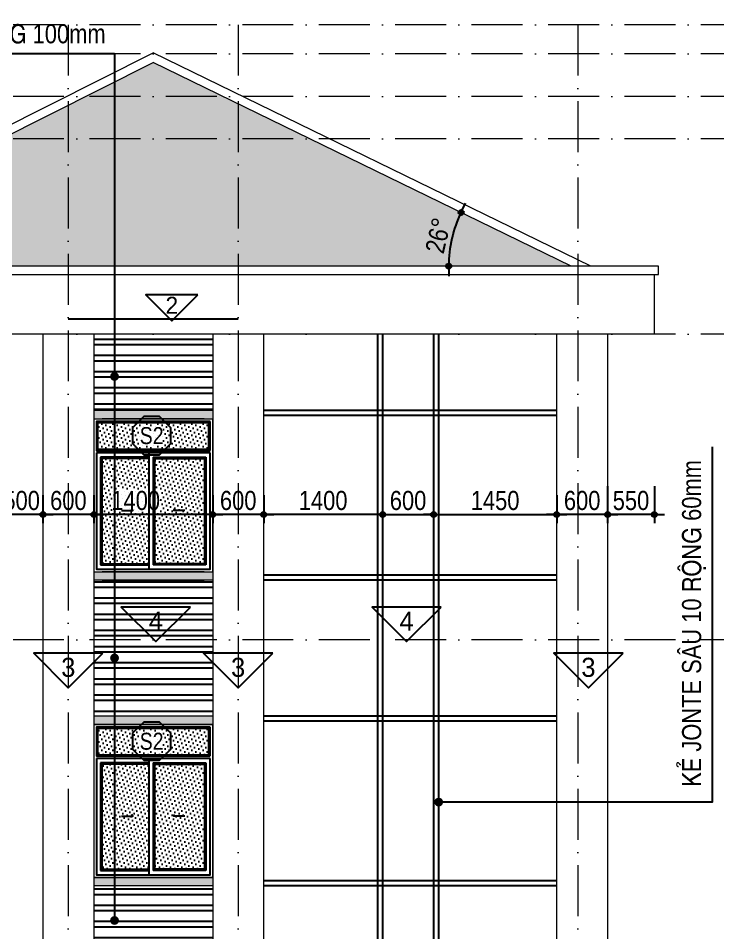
# Model space of a CAD drawing. Extents: x -1107188 to -523840, y 39692 to 514392.
# Drawn here: x -1040312 to -1032077, y 413150 to 423921 of the extents above; entities that cross this region are included whole.
import ezdxf
from ezdxf.enums import TextEntityAlignment as Align

# ---------------------------------------------------------------- set-up
doc = ezdxf.new("R2010")
doc.units = 0
doc.linetypes.add('ACAD_ISO10W100', pattern=[18, 12, -3, 0, -3])
doc.layers.get('DEFPOINTS').update_dxf_attribs({"linetype": 'CONTINUOUS'})
for name, color, linetype in [('DIM', 1, 'CONTINUOUS'), ('DOOR', 20, 'CONTINUOUS'), ('HACTH', 8, 'CONTINUOUS'), ('HATCH', 8, 'CONTINUOUS'), ('HATCHNGOI', 22, 'CONTINUOUS'), ('KINH 1', 142, 'CONTINUOUS'), ('TAGS', 60, 'CONTINUOUS'), ('TEXT', 7, 'CONTINUOUS')]:
    doc.layers.add(name, color=color, linetype=linetype)
doc.layers.add('NET-THAY', color=2, linetype='CONTINUOUS', lineweight=13)
doc.layers.add('TRUC', color=24, linetype='CONTINUOUS', lineweight=0)
doc.styles.add('1', font='', dxfattribs={"height": 250})
doc.styles.add('AVO', font='')
doc.styles.add('HEL-CONDENSE', font='')
doc.styles.add('VNI-HELVE-CONDENSEN', font='')
doc.styles.get('1').set_extended_font_data('VNI-Helve-Condense')
doc.styles.get('AVO').set_extended_font_data('VNI-Avo')
doc.styles.get('HEL-CONDENSE').set_extended_font_data('VNI-Helve-Condense')
doc.styles.get('VNI-HELVE-CONDENSEN').set_extended_font_data('VNI-Helve-Condense')
doc.dimstyles.new('D100', dxfattribs={"dimtxt": 225, "dimasz": 1.2, "dimexe": 100, "dimexo": 0, "dimgap": 50, "dimtad": 1, "dimdec": 0, "dimzin": 13, "dimdsep": 46, "dimtxsty": 'HEL-CONDENSE', "dimblk": 'D50', "dimcen": 0, "dimclrd": 1, "dimclre": 1, "dimclrt": 7, "dimadec": 0, "dimazin": 0, "dimtfac": 1, "dimtdec": 0, "dimtmove": 0, "dimatfit": 3, "dimldrblk": 'D50', "dimfxl": 1, "dimtolj": 1, "dimtzin": 13, "dimarcsym": 0})
pattern_1 = [(37.5, (-2374848.537, 181745.745), (-1.2000235, 36.7059928), [0, -28.956, 0, -32.385, 0, -30.95625]), (7.5, (-2374848.537, 181745.745), (33.7142462, 53.7618825), [0, -15.621, 0, -26.0985, 0, -10.00125]), (327.5, (-2374871.97, 181745.745), (59.3244278, 0.10778885), [0, -9.525, 0, -34.29, 0, -44.7675]), (317.5, (-2374871.97, 181745.745), (57.266734, 16.7196992), [0, -4.7625, 0, -22.479, 0, -25.7175])]

# ---------------------------------------------------------------- blocks, each defined once
blk = doc.blocks.new('KH-CUADI')
at = {"layer": 'TAGS'}
blk.add_lwpolyline([(-124, 300), (-300, 124), (-300, -124), (-124, -300), (124, -300), (300, -124), (300, 124), (124, 300)], close=True, dxfattribs=at)
at = {"layer": 'TAGS', "style": 'VNI-HELVE-CONDENSEN'}
blk.add_attdef('D', text='', height=300, dxfattribs=at).set_placement((0, 0), align=Align.MIDDLE)
blk = doc.blocks.new('A$C204D7F7F')
at = {"layer": 'KINH 1'}
h = blk.add_hatch(dxfattribs=at)
h.set_pattern_fill('DOTS', color=256, scale=750, angle=45, style=0)
h.set_pattern_definition([(45, (0, 0), (-16.5728, 49.71845), [0, -46.875])])
h.paths.add_polyline_path([(3435, 1266), (2125, 1266), (2125, 956), (3435, 956)])
h.paths.add_polyline_path([(3385, 846), (2795, 846), (2795, -394), (3385, -394)])
h.paths.add_polyline_path([(2730, 846), (2175, 846), (2175, -394), (2730, -394)])
at = {"layer": 'DOOR'}
for p, q in [((3450, 941), (3450, 1281)), ((3450, 911), (2110, 911)), ((2730, 911), (2730, -459)), ((2730, 861), (2160, 861)), ((2160, 861), (2160, -409)), ((2780, 861), (2780, -409)), ((2780, 861), (3400, 861)), ((3400, 861), (3400, -409)), ((2160, -409), (2730, -409)), ((3400, -409), (2780, -409))]:
    blk.add_line(p, q, dxfattribs=at)
at = {"layer": 'DOOR', "color": 8}
for p, q in [((2730, 846), (2175, 846)), ((2175, 846), (2175, -394)), ((2795, 846), (2795, -394)), ((2795, 846), (3385, 846)), ((3385, 846), (3385, -394)), ((2175, -394), (2730, -394)), ((3385, -394), (2795, -394))]:
    blk.add_line(p, q, dxfattribs=at)
at = {"layer": 'DOOR'}
for points in [[(3450, 1281), (2110, 1281), (2110, 941), (3450, 941)], [(2110, 911), (2110, -459), (3450, -459), (3450, 911)], [(2408, 231), (2538, 231), (2525, 252)], [(3152, 231), (3022, 231), (3035, 252)]]:
    blk.add_lwpolyline(points, dxfattribs=at)
at = {"layer": 'DOOR', "color": 8}
blk.add_lwpolyline([(3435, 956), (3435, 1266), (2125, 1266), (2125, 956), (3435, 956)], close=True, dxfattribs=at)
at = {"layer": 'NET-THAY'}
for p, q in [((2080, 1311), (3480, 1311)), ((3480, -489), (3480, 1311)), ((2080, -489), (3480, -489))]:
    blk.add_line(p, q, dxfattribs=at)
blk.add_lwpolyline([(2080, 1311), (2080, -489)], dxfattribs=at)
at = {"layer": 'TAGS', "linetype": 'Continuous'}
ref = blk.add_blockref('KH-CUADI', (2761, 1115), dxfattribs=dict(at, xscale=0.75, yscale=0.75, zscale=0.75, rotation=180))
ref.add_attrib('D', 'S2', dxfattribs={"color": 7, "height": 200, "style": 'VNI-HELVE-CONDENSEN'}).set_placement((2761, 1115), align=Align.MIDDLE)
blk = doc.blocks.new('D50')
at = {"layer": 'DIM'}
blk.add_hatch(color=256, dxfattribs=at).paths.add_polyline_path([(25, 0, 1), (-25, 0, 1)])
blk.add_line((25, 0), (100, 0), dxfattribs=at)
blk.add_circle((0, 0), 25, dxfattribs=at)
blk = doc.blocks.new('*D938')
at = {"layer": 'DEFPOINTS', "color": 0, "linetype": 'Continuous', "transparency": 16777216}
for p in [(-1033373, 418408), (-1032823, 418411), (-1033373, 418075)]:
    blk.add_point(p, dxfattribs=at)
at = {"layer": 'DIM', "color": 1, "linetype": 'Continuous', "lineweight": -2, "transparency": 16777216}
for p, q in [((-1033373, 418408), (-1033373, 417975)), ((-1032823, 418411), (-1032823, 417975)), ((-1032825, 418075), (-1033372, 418075))]:
    blk.add_line(p, q, dxfattribs=at)
at = {"layer": 'DIM', "color": 1, "linetype": 'Continuous', "lineweight": -2, "transparency": 16777216, "xscale": 1.199999999999999, "yscale": 1.199999999999999, "zscale": 1.199999999999999, "rotation": 180}
blk.add_blockref('D50', (-1033373, 418075), dxfattribs=at)
at = {"layer": 'DIM', "color": 1, "linetype": 'Continuous', "lineweight": -2, "transparency": 16777216, "xscale": 1.199999999999999, "yscale": 1.199999999999999, "zscale": 1.199999999999999}
blk.add_blockref('D50', (-1032823, 418075), dxfattribs=at)
at = {"layer": 'DIM', "color": 7, "linetype": 'Continuous', "transparency": 16777216, "insert": (-1033098, 418240), "char_height": 225, "attachment_point": 5, "style": 'HEL-CONDENSE'}
blk.add_mtext('\\A1;550', dxfattribs=at)
blk = doc.blocks.new('*D939')
at = {"layer": 'DEFPOINTS', "color": 0, "linetype": 'Continuous', "transparency": 16777216}
for p in [(-1033373, 418408), (-1033973, 418197), (-1033973, 418075)]:
    blk.add_point(p, dxfattribs=at)
at = {"layer": 'DIM', "color": 1, "linetype": 'Continuous', "lineweight": -2, "transparency": 16777216}
for p, q in [((-1033373, 418408), (-1033373, 417975)), ((-1033973, 418197), (-1033973, 417975)), ((-1033375, 418075), (-1033972, 418075))]:
    blk.add_line(p, q, dxfattribs=at)
at = {"layer": 'DIM', "color": 1, "linetype": 'Continuous', "lineweight": -2, "transparency": 16777216, "xscale": 1.199999999999999, "yscale": 1.199999999999999, "zscale": 1.199999999999999, "rotation": 180}
blk.add_blockref('D50', (-1033973, 418075), dxfattribs=at)
at = {"layer": 'DIM', "color": 1, "linetype": 'Continuous', "lineweight": -2, "transparency": 16777216, "xscale": 1.199999999999999, "yscale": 1.199999999999999, "zscale": 1.199999999999999}
blk.add_blockref('D50', (-1033373, 418075), dxfattribs=at)
at = {"layer": 'DIM', "color": 7, "linetype": 'Continuous', "transparency": 16777216, "insert": (-1033673, 418240), "char_height": 225, "attachment_point": 5, "style": 'HEL-CONDENSE'}
blk.add_mtext('\\A1;600', dxfattribs=at)
blk = doc.blocks.new('*D940')
at = {"layer": 'DEFPOINTS', "color": 0, "linetype": 'Continuous', "transparency": 16777216}
for p in [(-1037423, 418302), (-1036023, 418302), (-1037423, 418075)]:
    blk.add_point(p, dxfattribs=at)
at = {"layer": 'DIM', "color": 1, "linetype": 'Continuous', "lineweight": -2, "transparency": 16777216}
for p, q in [((-1037423, 418302), (-1037423, 417975)), ((-1036023, 418302), (-1036023, 417975)), ((-1036025, 418075), (-1037422, 418075))]:
    blk.add_line(p, q, dxfattribs=at)
at = {"layer": 'DIM', "color": 1, "linetype": 'Continuous', "lineweight": -2, "transparency": 16777216, "xscale": 1.199999999999999, "yscale": 1.199999999999999, "zscale": 1.199999999999999, "rotation": 180}
blk.add_blockref('D50', (-1037423, 418075), dxfattribs=at)
at = {"layer": 'DIM', "color": 1, "linetype": 'Continuous', "lineweight": -2, "transparency": 16777216, "xscale": 1.199999999999999, "yscale": 1.199999999999999, "zscale": 1.199999999999999}
blk.add_blockref('D50', (-1036023, 418075), dxfattribs=at)
at = {"layer": 'DIM', "color": 7, "linetype": 'Continuous', "transparency": 16777216, "insert": (-1036723, 418240), "char_height": 225, "attachment_point": 5, "style": 'HEL-CONDENSE'}
blk.add_mtext('\\A1;1400', dxfattribs=at)
blk = doc.blocks.new('*D941')
at = {"layer": 'DEFPOINTS', "color": 0, "linetype": 'Continuous', "transparency": 16777216}
for p in [(-1038023, 418302), (-1037423, 418302), (-1038023, 418075)]:
    blk.add_point(p, dxfattribs=at)
at = {"layer": 'DIM', "color": 1, "linetype": 'Continuous', "lineweight": -2, "transparency": 16777216}
for p, q in [((-1038023, 418302), (-1038023, 417975)), ((-1037423, 418302), (-1037423, 417975)), ((-1037425, 418075), (-1038022, 418075))]:
    blk.add_line(p, q, dxfattribs=at)
at = {"layer": 'DIM', "color": 1, "linetype": 'Continuous', "lineweight": -2, "transparency": 16777216, "xscale": 1.199999999999999, "yscale": 1.199999999999999, "zscale": 1.199999999999999, "rotation": 180}
blk.add_blockref('D50', (-1038023, 418075), dxfattribs=at)
at = {"layer": 'DIM', "color": 1, "linetype": 'Continuous', "lineweight": -2, "transparency": 16777216, "xscale": 1.199999999999999, "yscale": 1.199999999999999, "zscale": 1.199999999999999}
blk.add_blockref('D50', (-1037423, 418075), dxfattribs=at)
at = {"layer": 'DIM', "color": 7, "linetype": 'Continuous', "transparency": 16777216, "insert": (-1037723, 418240), "char_height": 225, "attachment_point": 5, "style": 'HEL-CONDENSE'}
blk.add_mtext('\\A1;600', dxfattribs=at)
blk = doc.blocks.new('*D942')
at = {"layer": 'DEFPOINTS', "color": 0, "linetype": 'Continuous', "transparency": 16777216}
for p in [(-1039423, 418302), (-1038023, 418302), (-1039423, 418075)]:
    blk.add_point(p, dxfattribs=at)
at = {"layer": 'DIM', "color": 1, "linetype": 'Continuous', "lineweight": -2, "transparency": 16777216}
for p, q in [((-1039423, 418302), (-1039423, 417975)), ((-1038023, 418302), (-1038023, 417975)), ((-1038025, 418075), (-1039422, 418075))]:
    blk.add_line(p, q, dxfattribs=at)
at = {"layer": 'DIM', "color": 1, "linetype": 'Continuous', "lineweight": -2, "transparency": 16777216, "xscale": 1.199999999999999, "yscale": 1.199999999999999, "zscale": 1.199999999999999, "rotation": 180}
blk.add_blockref('D50', (-1039423, 418075), dxfattribs=at)
at = {"layer": 'DIM', "color": 1, "linetype": 'Continuous', "lineweight": -2, "transparency": 16777216, "xscale": 1.199999999999999, "yscale": 1.199999999999999, "zscale": 1.199999999999999}
blk.add_blockref('D50', (-1038023, 418075), dxfattribs=at)
at = {"layer": 'DIM', "color": 7, "linetype": 'Continuous', "transparency": 16777216, "insert": (-1038930, 418240), "char_height": 225, "attachment_point": 5, "style": 'HEL-CONDENSE'}
blk.add_mtext('\\A1;1400', dxfattribs=at)
blk = doc.blocks.new('*D943')
at = {"layer": 'DEFPOINTS', "color": 0, "linetype": 'Continuous', "transparency": 16777216}
for p in [(-1040023, 418302), (-1039423, 418302), (-1040023, 418075)]:
    blk.add_point(p, dxfattribs=at)
at = {"layer": 'DIM', "color": 1, "linetype": 'Continuous', "lineweight": -2, "transparency": 16777216}
for p, q in [((-1040023, 418302), (-1040023, 417975)), ((-1039423, 418302), (-1039423, 417975)), ((-1039425, 418075), (-1040022, 418075))]:
    blk.add_line(p, q, dxfattribs=at)
at = {"layer": 'DIM', "color": 1, "linetype": 'Continuous', "lineweight": -2, "transparency": 16777216, "xscale": 1.199999999999999, "yscale": 1.199999999999999, "zscale": 1.199999999999999, "rotation": 180}
blk.add_blockref('D50', (-1040023, 418075), dxfattribs=at)
at = {"layer": 'DIM', "color": 1, "linetype": 'Continuous', "lineweight": -2, "transparency": 16777216, "xscale": 1.199999999999999, "yscale": 1.199999999999999, "zscale": 1.199999999999999}
blk.add_blockref('D50', (-1039423, 418075), dxfattribs=at)
at = {"layer": 'DIM', "color": 7, "linetype": 'Continuous', "transparency": 16777216, "insert": (-1039723, 418240), "char_height": 225, "attachment_point": 5, "style": 'HEL-CONDENSE'}
blk.add_mtext('\\A1;600', dxfattribs=at)
blk = doc.blocks.new('*D944')
at = {"layer": 'DEFPOINTS', "color": 0, "linetype": 'Continuous', "transparency": 16777216}
for p in [(-1040523, 418302), (-1040023, 418302), (-1040523, 418075)]:
    blk.add_point(p, dxfattribs=at)
at = {"layer": 'DIM', "color": 1, "linetype": 'Continuous', "lineweight": -2, "transparency": 16777216}
for p, q in [((-1040523, 418302), (-1040523, 417975)), ((-1040023, 418302), (-1040023, 417975)), ((-1040025, 418075), (-1040522, 418075))]:
    blk.add_line(p, q, dxfattribs=at)
at = {"layer": 'DIM', "color": 1, "linetype": 'Continuous', "lineweight": -2, "transparency": 16777216, "xscale": 1.199999999999999, "yscale": 1.199999999999999, "zscale": 1.199999999999999, "rotation": 180}
blk.add_blockref('D50', (-1040523, 418075), dxfattribs=at)
at = {"layer": 'DIM', "color": 1, "linetype": 'Continuous', "lineweight": -2, "transparency": 16777216, "xscale": 1.199999999999999, "yscale": 1.199999999999999, "zscale": 1.199999999999999}
blk.add_blockref('D50', (-1040023, 418075), dxfattribs=at)
at = {"layer": 'DIM', "color": 7, "linetype": 'Continuous', "transparency": 16777216, "insert": (-1040273, 418240), "char_height": 225, "attachment_point": 5, "style": 'HEL-CONDENSE'}
blk.add_mtext('\\A1;500', dxfattribs=at)
blk = doc.blocks.new('*D1029')
at = {"layer": 'DEFPOINTS', "color": 0, "linetype": 'Continuous', "transparency": 16777216}
for p in [(-1036023, 418302), (-1035423, 418302), (-1035423, 418075)]:
    blk.add_point(p, dxfattribs=at)
at = {"layer": 'DIM', "color": 1, "linetype": 'Continuous', "lineweight": -2, "transparency": 16777216}
for p, q in [((-1036023, 418302), (-1036023, 417975)), ((-1035423, 418302), (-1035423, 417975)), ((-1036022, 418075), (-1035425, 418075))]:
    blk.add_line(p, q, dxfattribs=at)
at = {"layer": 'DIM', "color": 1, "linetype": 'Continuous', "lineweight": -2, "transparency": 16777216, "xscale": 1.199999999999999, "yscale": 1.199999999999999, "zscale": 1.199999999999999, "rotation": 180}
blk.add_blockref('D50', (-1036023, 418075), dxfattribs=at)
at = {"layer": 'DIM', "color": 1, "linetype": 'Continuous', "lineweight": -2, "transparency": 16777216, "xscale": 1.199999999999999, "yscale": 1.199999999999999, "zscale": 1.199999999999999}
blk.add_blockref('D50', (-1035423, 418075), dxfattribs=at)
at = {"layer": 'DIM', "color": 7, "linetype": 'Continuous', "transparency": 16777216, "insert": (-1035723, 418240), "char_height": 225, "attachment_point": 5, "style": 'HEL-CONDENSE'}
blk.add_mtext('\\A1;600', dxfattribs=at)
blk = doc.blocks.new('*D1030')
at = {"layer": 'DEFPOINTS', "color": 0, "linetype": 'Continuous', "transparency": 16777216}
for p in [(-1035423, 418302), (-1033973, 418302), (-1033973, 418075)]:
    blk.add_point(p, dxfattribs=at)
at = {"layer": 'DIM', "color": 1, "linetype": 'Continuous', "lineweight": -2, "transparency": 16777216}
for p, q in [((-1035423, 418302), (-1035423, 417975)), ((-1033973, 418302), (-1033973, 417975)), ((-1035422, 418075), (-1033975, 418075))]:
    blk.add_line(p, q, dxfattribs=at)
at = {"layer": 'DIM', "color": 1, "linetype": 'Continuous', "lineweight": -2, "transparency": 16777216, "xscale": 1.199999999999999, "yscale": 1.199999999999999, "zscale": 1.199999999999999, "rotation": 180}
blk.add_blockref('D50', (-1035423, 418075), dxfattribs=at)
at = {"layer": 'DIM', "color": 1, "linetype": 'Continuous', "lineweight": -2, "transparency": 16777216, "xscale": 1.199999999999999, "yscale": 1.199999999999999, "zscale": 1.199999999999999}
blk.add_blockref('D50', (-1033973, 418075), dxfattribs=at)
at = {"layer": 'DIM', "color": 7, "linetype": 'Continuous', "transparency": 16777216, "insert": (-1034698, 418240), "char_height": 225, "attachment_point": 5, "style": 'HEL-CONDENSE'}
blk.add_mtext('\\A1;1450', dxfattribs=at)
blk = doc.blocks.new('TUONG-NAM')
at = {"layer": 'TAGS'}
blk.add_lwpolyline([(-453, -453), (453, -453), (0, 0)], close=True, dxfattribs=at)
at = {"layer": 'TAGS', "linetype": 'Continuous', "style": 'AVO'}
blk.add_attdef('KH-TUONG', text='', height=250, dxfattribs=at).set_placement((0, -269), align=Align.MIDDLE_CENTER)
blk = doc.blocks.new('*D1031')
at = {"layer": 'DEFPOINTS', "color": 0, "linetype": 'Continuous', "transparency": 16777216}
for p in [(-1038723, 423402), (-1035178, 421432), (-1048673, 421002), (-1033801, 421002), (-1032773, 421002)]:
    blk.add_point(p, dxfattribs=at)
at = {"layer": 'DIM', "color": 1, "linetype": 'Continuous', "lineweight": -2, "transparency": 16777216}
blk.add_arc((-1033801, 421002), 1443, 154.0476, 179.9524, dxfattribs=at)
at = {"layer": 'DIM', "color": 1, "linetype": 'Continuous', "lineweight": -2, "transparency": 16777216, "xscale": 1.199999999999999, "yscale": 1.199999999999999, "zscale": 1.199999999999999}
for p, rotation in [((-1035098, 421634), 64.02382078973689), ((-1035244, 421002), 269.976179210263)]:
    blk.add_blockref('D50', p, dxfattribs=dict(at, rotation=rotation))
at = {"layer": 'DIM', "color": 7, "linetype": 'Continuous', "transparency": 16777216, "insert": (-1035367, 421363), "char_height": 225, "attachment_point": 5, "rotation": 77, "style": 'HEL-CONDENSE'}
blk.add_mtext('\\A1;26°', dxfattribs=at)
blk = doc.blocks.new('*D1032')
at = {"layer": 'DEFPOINTS', "color": 0, "linetype": 'Continuous', "transparency": 16777216}
for p in [(-1044776, 422402), (-1046000, 421253), (-1048673, 421002), (-1047646, 421002), (-1032773, 421002)]:
    blk.add_point(p, dxfattribs=at)
at = {"layer": 'HATCHNGOI', "color": 1, "linetype": 'Continuous', "lineweight": -2, "transparency": 16777216}
blk.add_arc((-1047646, 421002), 1665, 0.0413, 25.9587, dxfattribs=at)
at = {"layer": 'HATCHNGOI', "color": 1, "linetype": 'Continuous', "lineweight": -2, "transparency": 16777216, "xscale": 1.199999999999999, "yscale": 1.199999999999999, "zscale": 1.199999999999999}
for p, rotation in [((-1046150, 421732), 115.9793538671573), ((-1045981, 421002), 270.020646132841)]:
    blk.add_blockref('D50', p, dxfattribs=dict(at, rotation=rotation))
at = {"layer": 'HATCHNGOI', "color": 7, "linetype": 'Continuous', "transparency": 16777216, "insert": (-1045863, 421413), "char_height": 225, "attachment_point": 5, "rotation": 283, "style": 'HEL-CONDENSE'}
blk.add_mtext('\\A1;26°', dxfattribs=at)

msp = doc.modelspace()

# ---------------------------------------------------------------- hatches: boundary and pattern name
at = {"layer": 'DIM', "linetype": 'ByBlock'}
for points in [[(-1039126.838, 419702.563, 1), (-1039231.358, 419702.563, 1)], [(-1039126.838, 416386.014, 1), (-1039231.358, 416386.014, 1)], [(-1035310.127, 414688.78, 1), (-1035414.647, 414688.78, 1)], [(-1039126.838, 413294.401, 1), (-1039231.358, 413294.401, 1)]]:
    msp.add_hatch(color=1, dxfattribs=at).paths.add_polyline_path(points)
at = {"layer": 'HACTH'}
h = msp.add_hatch(dxfattribs=at)
h.set_pattern_fill('ANSI32', color=256, scale=20, angle=135, style=0)
h.set_pattern_definition([(180, (-1238252.95, -29692.19), (-1e-14, -190.5), []), (180, (-1238316.45, -29628.69), (-1e-14, -190.5), [])])
h.paths.add_polyline_path([(-1038023.323, 420201.638), (-1039423.323, 420201.638), (-1039423.323, 419301.638), (-1038023.323, 419301.638)])
h.paths.add_polyline_path([(-1038023.323, 417301.638), (-1039423.323, 417301.638), (-1039423.323, 416601.638), (-1038023.323, 416601.638)])
h.paths.add_polyline_path([(-1038023.323, 416601.638), (-1039423.323, 416601.638), (-1039423.323, 415701.638), (-1038023.323, 415701.638)])
h.paths.add_polyline_path([(-1038023.323, 413701.638), (-1039423.323, 413701.638), (-1039423.323, 413001.638), (-1038023.323, 413001.638)])
h.paths.add_polyline_path([(-1038023.323, 413001.638), (-1039423.323, 413001.638), (-1039423.323, 412651.638), (-1038023.323, 412651.638)])
at = {"layer": 'HATCH'}
h = msp.add_hatch(dxfattribs=at)
h.set_pattern_fill('AR-SAND', color=256, scale=0.75, style=0)
h.set_pattern_definition(pattern_1)
h.paths.add_polyline_path([(-1038023.323, 419301.638), (-1039423.323, 419301.638), (-1039423.323, 419201.638), (-1038023.323, 419201.638)])
h.paths.add_polyline_path([(-1038023.323, 417401.638), (-1039423.323, 417401.638), (-1039423.323, 417301.638), (-1038023.323, 417301.638)])
h = msp.add_hatch(dxfattribs=at)
h.set_pattern_fill('AR-SAND', color=256, scale=0.75, style=0)
h.set_pattern_definition(pattern_1)
h.paths.add_polyline_path([(-1038023.323, 415701.638), (-1039423.323, 415701.638), (-1039423.323, 415601.638), (-1038023.323, 415601.638)])
h.paths.add_polyline_path([(-1038023.323, 413801.638), (-1039423.323, 413801.638), (-1039423.323, 413701.638), (-1038023.323, 413701.638)])
at = {"layer": 'HATCHNGOI'}
h = msp.add_hatch(dxfattribs=at)
h.set_pattern_fill('AR-RSHKE', color=14, scale=0.75, angle=180, style=0)
h.set_pattern_definition([(180, (-2374848.54, 181745.75), (-485.775, -228.6), [114.3, -95.25, 133.35, -57.15, 171.45, -76.2]), (180, (-2374962.84, 181736.22), (-485.775, -228.6), [95.25, -361.95, 76.2, -114.3]), (180, (-2375191.44, 181760.03), (-485.775, -228.6), [57.15, -590.55]), (270, (-2374848.54, 181745.75), (161.925, -228.6), [219.075, -695.325]), (270, (-2374962.84, 181745.75), (161.925, -228.6), [214.3125, -700.0875]), (270, (-2375058.09, 181745.75), (161.925, -228.6), [200.025, -714.375]), (270, (-2375191.44, 181760.03), (161.925, -228.6), [219.075, -695.325]), (270, (-2375248.59, 181760.03), (161.925, -228.6), [219.075, -695.325]), (270, (-2375420.04, 181745.75), (161.925, -228.6), [209.55, -704.85])])
h.paths.add_polyline_path([(-1039180.034, 423172.505), (-1040714.247, 422401.638), (-1044775.667, 422401.638), (-1047646.092, 421001.638), (-1039180.034, 421001.638)])
h.paths.add_polyline_path([(-1038722.664, 423402.311), (-1039180.034, 423172.505), (-1039180.034, 421001.638), (-1033800.555, 421001.638)])

# ---------------------------------------------------------------- linework, layer by layer
at = {"layer": 'DIM', "linetype": 'Continuous'}
msp.add_line((-1039723.323, 420380.933), (-1037723.323, 420380.933), dxfattribs=at)
at = {"layer": 'HATCH'}
for p, q in [((-1036083.323, 420201.638), (-1036083.323, 412651.638)), ((-1036023.323, 420201.638), (-1036023.323, 412651.638)), ((-1035423.323, 420201.638), (-1035423.323, 412651.638)), ((-1035363.323, 420201.638), (-1035363.323, 412651.638))]:
    msp.add_line(p, q, dxfattribs=at)
for points in [[(-1033973.323, 419301.638), (-1037423.323, 419301.638)], [(-1033973.323, 419241.638), (-1037423.323, 419241.638)], [(-1033973.323, 417361.638), (-1037423.323, 417361.638)], [(-1033973.323, 417301.638), (-1037423.323, 417301.638)], [(-1033973.323, 415701.638), (-1037423.323, 415701.638)], [(-1033973.323, 415641.638), (-1037423.323, 415641.638)], [(-1033973.323, 413761.638), (-1037423.323, 413761.638)], [(-1033973.323, 413761.638), (-1037423.323, 413761.638)], [(-1033973.323, 413701.638), (-1037423.323, 413701.638)], [(-1033973.323, 413701.638), (-1037423.323, 413701.638)]]:
    msp.add_lwpolyline(points, dxfattribs=at)
at = {"layer": 'NET-THAY'}
for p, q in [((-1040737.957, 422501.638), (-1038723.323, 423513.893)), ((-1033572.437, 421001.638), (-1038723.323, 423513.893)), ((-1033572.437, 421001.638), (-1038723.323, 423513.893)), ((-1040714.247, 422401.638), (-1038722.664, 423402.311)), ((-1033800.555, 421001.638), (-1038722.664, 423402.311)), ((-1032773.323, 421001.638), (-1048673.323, 421001.638)), ((-1032823.323, 420901.638), (-1032823.323, 420201.638)), ((-1032823.323, 420201.638), (-1048623.323, 420201.638)), ((-1040023.323, 420201.638), (-1040023.323, 410901.638)), ((-1039423.323, 420201.638), (-1039423.323, 410901.638)), ((-1038023.323, 420201.638), (-1038023.323, 410901.638)), ((-1037423.323, 420201.638), (-1037423.323, 410901.638)), ((-1033973.323, 420201.638), (-1033973.323, 410901.638)), ((-1033373.323, 420201.638), (-1033373.323, 410901.638)), ((-1033373.323, 420201.638), (-1033373.323, 410901.638)), ((-1038023.323, 419301.638), (-1039423.323, 419301.638)), ((-1038123.323, 419201.638), (-1039323.323, 419201.638)), ((-1038123.323, 417401.638), (-1039323.323, 417401.638)), ((-1038023.323, 417301.638), (-1039423.323, 417301.638)), ((-1039323.323, 417301.638), (-1038123.323, 417301.638)), ((-1038023.323, 415701.638), (-1039423.323, 415701.638)), ((-1038023.323, 415601.638), (-1039423.323, 415601.638)), ((-1038023.323, 413801.638), (-1039423.323, 413801.638)), ((-1038023.323, 413701.638), (-1039423.323, 413701.638))]:
    msp.add_line(p, q, dxfattribs=at)
for points in [[(-1032823.323, 420901.638), (-1032773.323, 420901.638), (-1032773.323, 421001.638), (-1032773.323, 421001.638)], [(-1048673.323, 420901.638), (-1032823.323, 420901.638)]]:
    msp.add_lwpolyline(points, dxfattribs=at)
at = {"layer": 'TEXT'}
msp.add_line((-1032142.222, 414689.109), (-1035423.323, 414689.109), dxfattribs=at)
for points in [[(-1039180.034, 423501.638), (-1046735.534, 423501.638), (-1046735.534, 423501.638)], [(-1039180.034, 423501.638), (-1039180.034, 413294.73)], [(-1032142.222, 418872.834), (-1032142.222, 414689.109), (-1032142.222, 414689.109)]]:
    msp.add_lwpolyline(points, dxfattribs=at)
at = {"layer": 'TRUC', "linetype": 'ACAD_ISO10W100', "ltscale": 50}
for p, q in [((-1031673.724, 423501.638), (-1052743.068, 423501.638)), ((-1031673.724, 423001.638), (-1052743.068, 423001.638)), ((-1031673.724, 422501.638), (-1052743.068, 422501.638)), ((-1031673.724, 420201.638), (-1052743.068, 420201.638)), ((-1031673.724, 416601.638), (-1052743.068, 416601.638))]:
    msp.add_line(p, q, dxfattribs=at)
msp.add_lwpolyline([(-1031673.724, 423845.819), (-1052743.068, 423845.819), (-1052743.068, 409588.761), (-1031673.724, 409588.761)], close=True, dxfattribs=at)
for points in [[(-1039723.323, 423845.819), (-1039723.323, 409588.761)], [(-1037723.323, 423845.819), (-1037723.323, 409588.761)], [(-1033723.323, 423845.819), (-1033723.323, 409588.761)]]:
    msp.add_lwpolyline(points, dxfattribs=at)

# ---------------------------------------------------------------- block references
at = {"layer": 'DOOR'}
for p in [(-1041503.407, 417890.656), (-1041503.407, 414290.656)]:
    msp.add_blockref('A$C204D7F7F', p, dxfattribs=at)
at = {"layer": 'TAGS', "linetype": 'Continuous'}
ref = msp.add_blockref('TUONG-NAM', (-1038504.183, 420358.735), dxfattribs=dict(at, xscale=0.6749999998137355, yscale=0.6750000000174623, zscale=0.675, rotation=180))
ref.add_attrib('KH-TUONG', '2', dxfattribs={"color": 7, "linetype": 'Continuous', "height": 200, "style": 'AVO'}).set_placement((-1038504.517, 420540.5), align=Align.MIDDLE_CENTER)
ref = msp.add_blockref('TUONG-NAM', (-1038692.269, 416578.454), dxfattribs=dict(at, xscale=0.8999999999068677, yscale=0.9000000000232831, zscale=0.9, rotation=180))
ref.add_attrib('KH-TUONG', '4', dxfattribs={"color": 7, "linetype": 'Continuous', "height": 225, "style": 'AVO'}).set_placement((-1038692.714, 416820.808), align=Align.MIDDLE_CENTER)
ref = msp.add_blockref('TUONG-NAM', (-1035739.68, 416578.454), dxfattribs=dict(at, xscale=0.8999999999068677, yscale=0.9000000000232831, zscale=0.9, rotation=180))
ref.add_attrib('KH-TUONG', '4', dxfattribs={"color": 7, "linetype": 'Continuous', "height": 225, "style": 'AVO'}).set_placement((-1035740.124, 416820.808), align=Align.MIDDLE_CENTER)
ref = msp.add_blockref('TUONG-NAM', (-1039723.323, 416033.732), dxfattribs=dict(at, xscale=0.8999999999068677, yscale=0.9000000000232831, zscale=0.9, rotation=180))
ref.add_attrib('KH-TUONG', '3', dxfattribs={"color": 7, "linetype": 'Continuous', "height": 225, "style": 'AVO'}).set_placement((-1039723.768, 416276.085), align=Align.MIDDLE_CENTER)
ref = msp.add_blockref('TUONG-NAM', (-1037723.323, 416033.732), dxfattribs=dict(at, xscale=0.8999999999068677, yscale=0.9000000000232831, zscale=0.9, rotation=180))
ref.add_attrib('KH-TUONG', '3', dxfattribs={"color": 7, "linetype": 'Continuous', "height": 225, "style": 'AVO'}).set_placement((-1037723.768, 416276.085), align=Align.MIDDLE_CENTER)
ref = msp.add_blockref('TUONG-NAM', (-1033598.671, 416033.732), dxfattribs=dict(at, xscale=0.8999999999068677, yscale=0.9000000000232831, zscale=0.9, rotation=180))
ref.add_attrib('KH-TUONG', '3', dxfattribs={"color": 7, "linetype": 'Continuous', "height": 225, "style": 'AVO'}).set_placement((-1033599.116, 416276.085), align=Align.MIDDLE_CENTER)

# ---------------------------------------------------------------- texts
at = {"layer": 'TEXT', "insert": (-1042961.319, 423851.809), "char_height": 225, "attachment_point": 2, "style": '1'}
msp.add_mtext('TÖÔØNG KEÛ JONTE SAÂU 10 ROÄNG 20 CAÙCH KHOAÛNG 100mm', dxfattribs=at)
at = {"layer": 'TEXT', "insert": (-1032496.893, 416756.991), "char_height": 225, "attachment_point": 2, "rotation": 90, "style": '1'}
msp.add_mtext(' KEÛ JONTE SAÂU 10 ROÄNG 60mm', dxfattribs=at)

# ---------------------------------------------------------------- dimensions: what is measured, and where the dimension line sits
at = {"layer": 'DIM', "linetype": 'Continuous'}
dim = msp.add_angular_dim_2l(base=(-1035178.188, 421431.602), line1=((-1032773.323, 421001.638), (-1048673.323, 421001.638)), line2=((-1033800.555, 421001.638), (-1038722.664, 423402.311)), dimstyle='D100', dxfattribs=at)
dim.commit()
dim.dimension.update_dxf_attribs({"geometry": '*D1031', "text_midpoint": (-1035367.411, 421363.375)})
for base, p1, p2, picture, middle in [((-1040523.321, 418075.211), (-1040023.323, 418301.638), (-1040523.321, 418301.637), '*D944', (-1040273.322, 418075.211)), ((-1039423.323, 418075.211), (-1038023.323, 418301.729), (-1039423.323, 418301.638), '*D942', (-1038930.02, 418075.211)), ((-1033973.323, 418075.211), (-1033373.323, 418408.328), (-1033973.323, 418197.183), '*D939', (-1033673.323, 418075.211))]:
    dim = msp.add_linear_dim(base=base, p1=p1, p2=p2, angle=180, dimstyle='D100', override={"dimtmove": 1}, dxfattribs=at)
    dim.commit()
    dim.dimension.update_dxf_attribs({"geometry": picture, "text_midpoint": middle, "dimtype": 160})
for base, p1, p2, picture, middle in [((-1040023.323, 418075.211), (-1039423.323, 418301.638), (-1040023.323, 418301.638), '*D943', (-1039723.323, 418240.111)), ((-1038023.323, 418075.211), (-1037423.323, 418301.729), (-1038023.323, 418301.729), '*D941', (-1037723.323, 418240.111)), ((-1037423.323, 418075.211), (-1036023.323, 418301.729), (-1037423.323, 418301.729), '*D940', (-1036723.323, 418240.111))]:
    dim = msp.add_linear_dim(base=base, p1=p1, p2=p2, angle=180, dimstyle='D100', override={"dimtmove": 1}, dxfattribs=at)
    dim.commit()
    dim.dimension.update_dxf_attribs({"geometry": picture, "text_midpoint": middle})
for base, p1, p2, picture, middle in [((-1035423.323, 418075.211), (-1036023.323, 418301.729), (-1035423.323, 418301.729), '*D1029', (-1035723.323, 418240.111)), ((-1033973.323, 418075.211), (-1035423.323, 418301.729), (-1033973.323, 418301.729), '*D1030', (-1034698.323, 418240.111))]:
    dim = msp.add_linear_dim(base=base, p1=p1, p2=p2, dimstyle='D100', dxfattribs=at)
    dim.commit()
    dim.dimension.update_dxf_attribs({"geometry": picture, "text_midpoint": middle})
dim = msp.add_linear_dim(base=(-1033373.323, 418075.211), p1=(-1032823.323, 418411.143), p2=(-1033373.323, 418408.328), angle=180, dimstyle='D100', dxfattribs=at)
dim.commit()
dim.dimension.update_dxf_attribs({"geometry": '*D938', "text_midpoint": (-1033098.323, 418240.111)})
at = {"layer": 'HATCHNGOI', "linetype": 'Continuous'}
dim = msp.add_angular_dim_2l(base=(-1046000.024, 421252.542), line1=((-1032773.323, 421001.638), (-1048673.323, 421001.638)), line2=((-1047646.092, 421001.638), (-1044775.667, 422401.638)), dimstyle='D100', dxfattribs=at)
dim.commit()
dim.dimension.update_dxf_attribs({"geometry": '*D1032', "text_midpoint": (-1045863.014, 421413.294)})

doc.saveas('drawing.dxf')
